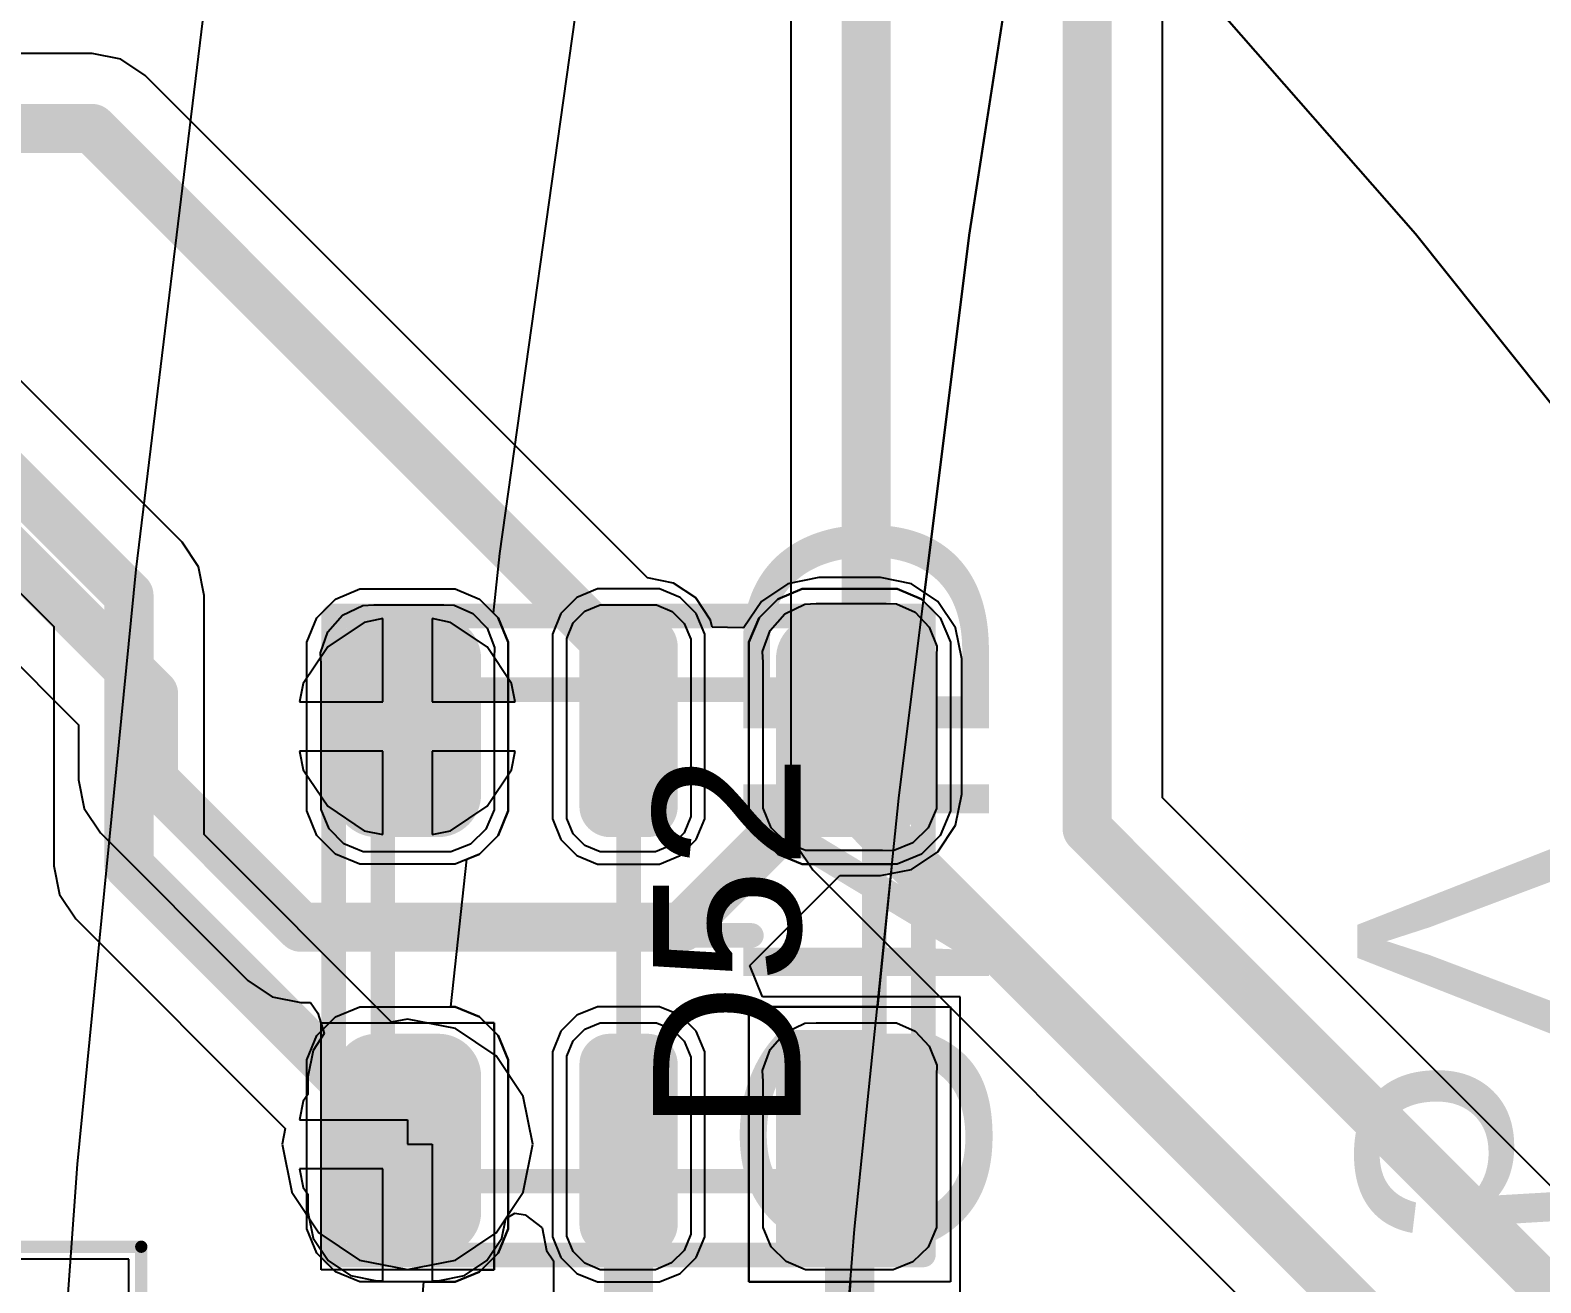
# Model space of a CAD drawing. Header units: inches. Extents: x -27 to 142, y -1 to 42.
# Drawn here: x 75.1 to 81.25, y 26.75 to 31.85 of the extents above; entities that cross this region are included whole.
import ezdxf

# ---------------------------------------------------------------- set-up
doc = ezdxf.new("R2010")
doc.units = ezdxf.units.IN
for name, color, linetype in [('Bottom Layer', 5, 'Continuous'), ('Bottom Overlay', 54, 'Continuous'), ('Bottom Paste', 16, 'Continuous'), ('Bottom Solder', 6, 'Continuous'), ('Mechanical 13', 56, 'Continuous'), ('Mechanical 15', 56, 'Continuous'), ('Top Layer', 1, 'Continuous'), ('Top Overlay', 2, 'Continuous'), ('Top Paste', 8, 'Continuous'), ('Top Solder', 216, 'Continuous'), ('Via Holes', 16, 'Continuous')]:
    doc.layers.add(name, color=color, linetype=linetype)
doc.styles.add('Arial', font='', dxfattribs={"height": 0.2})
doc.styles.get('Arial').set_extended_font_data('Arial')

# ---------------------------------------------------------------- blocks, each defined once
blk = doc.blocks.new('CAPC0603_1608_55_N_B_741')
at = {"layer": 'Bottom Layer'}
for points in [[(-0.35, 0.5), (-0.35, -0.5), (-1.25, -0.5), (-1.25, 0.5)], [(1.25, 0.5), (1.25, -0.5), (0.35, -0.5), (0.35, 0.5)]]:
    blk.add_hatch(color=5, dxfattribs=at).paths.add_polyline_path(points)
at = {"layer": 'Bottom Paste'}
for points in [[(-0.35, 0.5), (-0.35, -0.5), (-1.25, -0.5), (-1.25, 0.5)], [(1.25, 0.5), (1.25, -0.5), (0.35, -0.5), (0.35, 0.5)]]:
    blk.add_hatch(color=16, dxfattribs=at).paths.add_polyline_path(points)
at = {"layer": 'Bottom Solder'}
for points in [[(-0.3, 0.55), (-0.3, -0.55), (-1.3, -0.55), (-1.3, 0.55)], [(1.3, 0.55), (1.3, -0.55), (0.3, -0.55), (0.3, 0.55)]]:
    blk.add_hatch(color=6, dxfattribs=at).paths.add_polyline_path(points)
at = {"layer": 'Mechanical 13'}
for points in [[(-0.875, 0.475, 0.1, 0.1, 0), (-0.875, -0.475, 0.1, 0.1, 0)], [(-0.875, 0.475, 0.1, 0.1, 0), (0.875, 0.475, 0.1, 0.1, 0)], [(0.875, 0.475, 0.1, 0.1, 0), (0.875, -0.475, 0.1, 0.1, 0)], [(-0.875, -0.475, 0.1, 0.1, 0), (0.875, -0.475, 0.1, 0.1, 0)]]:
    blk.add_lwpolyline(points, format="xyseb", dxfattribs=at)
for points in [[(-0.9, 0.475, 0.05, 0.05, 1), (-0.85, 0.475, 0.05, 0.05, 1)], [(-0.9, 0.475, 0.05, 0.05, 1), (-0.85, 0.475, 0.05, 0.05, 1)], [(0.85, 0.475, 0.05, 0.05, 1), (0.9, 0.475, 0.05, 0.05, 1)], [(0.85, 0.475, 0.05, 0.05, 1), (0.9, 0.475, 0.05, 0.05, 1)], [(-0.9, -0.475, 0.05, 0.05, 1), (-0.85, -0.475, 0.05, 0.05, 1)], [(-0.9, -0.475, 0.05, 0.05, 1), (-0.85, -0.475, 0.05, 0.05, 1)], [(0.85, -0.475, 0.05, 0.05, 1), (0.9, -0.475, 0.05, 0.05, 1)], [(0.85, -0.475, 0.05, 0.05, 1), (0.9, -0.475, 0.05, 0.05, 1)]]:
    blk.add_lwpolyline(points, format="xyseb", close=True, dxfattribs=at)
at = {"layer": 'Mechanical 15'}
for points in [[(-1.5, 0.75, 0.05, 0.05, 0), (-1.5, -0.75, 0.05, 0.05, 0)], [(-1.5, 0.75, 0.05, 0.05, 0), (1.5, 0.75, 0.05, 0.05, 0)], [(1.5, 0.75, 0.05, 0.05, 0), (1.5, -0.75, 0.05, 0.05, 0)], [(0, 0.475, 0.05, 0.05, 0), (0, -0.475, 0.05, 0.05, 0)], [(-0.475, 0, 0.05, 0.05, 0), (0.475, 0, 0.05, 0.05, 0)], [(-1.5, -0.75, 0.05, 0.05, 0), (1.5, -0.75, 0.05, 0.05, 0)]]:
    blk.add_lwpolyline(points, format="xyseb", dxfattribs=at)
for points in [[(-1.5125, 0.75, 0.025, 0.025, 1), (-1.4875, 0.75, 0.025, 0.025, 1)], [(-1.5125, 0.75, 0.025, 0.025, 1), (-1.4875, 0.75, 0.025, 0.025, 1)], [(1.4875, 0.75, 0.025, 0.025, 1), (1.5125, 0.75, 0.025, 0.025, 1)], [(1.4875, 0.75, 0.025, 0.025, 1), (1.5125, 0.75, 0.025, 0.025, 1)], [(-0.0125, 0.475, 0.025, 0.025, 1), (0.0125, 0.475, 0.025, 0.025, 1)], [(-0.4875, 0, 0.025, 0.025, 1), (-0.4625, 0, 0.025, 0.025, 1)], [(0.4625, 0, 0.025, 0.025, 1), (0.4875, 0, 0.025, 0.025, 1)], [(-0.0125, -0.475, 0.025, 0.025, 1), (0.0125, -0.475, 0.025, 0.025, 1)], [(-1.5125, -0.75, 0.025, 0.025, 1), (-1.4875, -0.75, 0.025, 0.025, 1)], [(-1.5125, -0.75, 0.025, 0.025, 1), (-1.4875, -0.75, 0.025, 0.025, 1)], [(1.4875, -0.75, 0.025, 0.025, 1), (1.5125, -0.75, 0.025, 0.025, 1)], [(1.4875, -0.75, 0.025, 0.025, 1), (1.5125, -0.75, 0.025, 0.025, 1)]]:
    blk.add_lwpolyline(points, format="xyseb", close=True, dxfattribs=at)
blk = doc.blocks.new('APA_RGB_LED_2020_824')
at = {"layer": 'Top Layer'}
h = blk.add_hatch(color=1, dxfattribs=at)
edge = h.paths.add_edge_path()
edge.add_arc((-1.125, 1.025), 0.125, 90, 180)
edge.add_line((-1.25, 1.025), (-1.25, 0.775))
edge.add_arc((-1.125, 0.775), 0.125, 180, 270)
edge.add_line((-1.125, 0.65), (-0.575, 0.65))
edge.add_arc((-0.575, 0.775), 0.125, 270, 360)
edge.add_line((-0.45, 0.775), (-0.45, 1.025))
edge.add_arc((-0.575, 1.025), 0.125, 0, 90)
edge.add_line((-0.575, 1.15), (-1.125, 1.15))
h = blk.add_hatch(color=1, dxfattribs=at)
edge = h.paths.add_edge_path()
edge.add_arc((0.575, 1.025), 0.125, 90, 180)
edge.add_line((0.45, 1.025), (0.45, 0.775))
edge.add_arc((0.575, 0.775), 0.125, 180, 270)
edge.add_line((0.575, 0.65), (1.125, 0.65))
edge.add_arc((1.125, 0.775), 0.125, 270, 360)
edge.add_line((1.25, 0.775), (1.25, 1.025))
edge.add_arc((1.125, 1.025), 0.125, 0, 90)
edge.add_line((1.125, 1.15), (0.575, 1.15))
h = blk.add_hatch(color=1, dxfattribs=at)
edge = h.paths.add_edge_path()
edge.add_arc((-1.175, 0.075), 0.075, 90, 180)
edge.add_line((-1.25, 0.075), (-1.25, -0.075))
edge.add_arc((-1.175, -0.075), 0.075, 180, 270)
edge.add_line((-1.175, -0.15), (-0.525, -0.15))
edge.add_arc((-0.525, -0.075), 0.075, 270, 360)
edge.add_line((-0.45, -0.075), (-0.45, 0.075))
edge.add_arc((-0.525, 0.075), 0.075, 0, 90)
edge.add_line((-0.525, 0.15), (-1.175, 0.15))
h = blk.add_hatch(color=1, dxfattribs=at)
edge = h.paths.add_edge_path()
edge.add_arc((0.525, 0.075), 0.075, 90, 180)
edge.add_line((0.45, 0.075), (0.45, -0.075))
edge.add_arc((0.525, -0.075), 0.075, 180, 270)
edge.add_line((0.525, -0.15), (1.175, -0.15))
edge.add_arc((1.175, -0.075), 0.075, 270, 360)
edge.add_line((1.25, -0.075), (1.25, 0.075))
edge.add_arc((1.175, 0.075), 0.075, 0, 90)
edge.add_line((1.175, 0.15), (0.525, 0.15))
blk.add_hatch(color=1, dxfattribs=at).paths.add_polyline_path([(-1.25, -0.65), (-0.45, -0.65), (-0.45, -1.15), (-1.25, -1.15)])
h = blk.add_hatch(color=1, dxfattribs=at)
edge = h.paths.add_edge_path()
edge.add_arc((0.575, -0.775), 0.125, 90, 180)
edge.add_line((0.45, -0.775), (0.45, -1.025))
edge.add_arc((0.575, -1.025), 0.125, 180, 270)
edge.add_line((0.575, -1.15), (1.125, -1.15))
edge.add_arc((1.125, -1.025), 0.125, 270, 360)
edge.add_line((1.25, -1.025), (1.25, -0.775))
edge.add_arc((1.125, -0.775), 0.125, 0, 90)
edge.add_line((1.125, -0.65), (0.575, -0.65))
at = {"layer": 'Top Paste'}
h = blk.add_hatch(color=8, dxfattribs=at)
edge = h.paths.add_edge_path()
edge.add_arc((-1.125, 1.025), 0.125, 90, 180)
edge.add_line((-1.25, 1.025), (-1.25, 0.775))
edge.add_arc((-1.125, 0.775), 0.125, 180, 270)
edge.add_line((-1.125, 0.65), (-0.575, 0.65))
edge.add_arc((-0.575, 0.775), 0.125, 270, 360)
edge.add_line((-0.45, 0.775), (-0.45, 1.025))
edge.add_arc((-0.575, 1.025), 0.125, 0, 90)
edge.add_line((-0.575, 1.15), (-1.125, 1.15))
h = blk.add_hatch(color=8, dxfattribs=at)
edge = h.paths.add_edge_path()
edge.add_arc((0.575, 1.025), 0.125, 90, 180)
edge.add_line((0.45, 1.025), (0.45, 0.775))
edge.add_arc((0.575, 0.775), 0.125, 180, 270)
edge.add_line((0.575, 0.65), (1.125, 0.65))
edge.add_arc((1.125, 0.775), 0.125, 270, 360)
edge.add_line((1.25, 0.775), (1.25, 1.025))
edge.add_arc((1.125, 1.025), 0.125, 0, 90)
edge.add_line((1.125, 1.15), (0.575, 1.15))
h = blk.add_hatch(color=8, dxfattribs=at)
edge = h.paths.add_edge_path()
edge.add_arc((-1.175, 0.075), 0.075, 90, 180)
edge.add_line((-1.25, 0.075), (-1.25, -0.075))
edge.add_arc((-1.175, -0.075), 0.075, 180, 270)
edge.add_line((-1.175, -0.15), (-0.525, -0.15))
edge.add_arc((-0.525, -0.075), 0.075, 270, 360)
edge.add_line((-0.45, -0.075), (-0.45, 0.075))
edge.add_arc((-0.525, 0.075), 0.075, 0, 90)
edge.add_line((-0.525, 0.15), (-1.175, 0.15))
h = blk.add_hatch(color=8, dxfattribs=at)
edge = h.paths.add_edge_path()
edge.add_arc((0.525, 0.075), 0.075, 90, 180)
edge.add_line((0.45, 0.075), (0.45, -0.075))
edge.add_arc((0.525, -0.075), 0.075, 180, 270)
edge.add_line((0.525, -0.15), (1.175, -0.15))
edge.add_arc((1.175, -0.075), 0.075, 270, 360)
edge.add_line((1.25, -0.075), (1.25, 0.075))
edge.add_arc((1.175, 0.075), 0.075, 0, 90)
edge.add_line((1.175, 0.15), (0.525, 0.15))
blk.add_hatch(color=8, dxfattribs=at).paths.add_polyline_path([(-1.25, -0.65), (-0.45, -0.65), (-0.45, -1.15), (-1.25, -1.15)])
h = blk.add_hatch(color=8, dxfattribs=at)
edge = h.paths.add_edge_path()
edge.add_arc((0.575, -0.775), 0.125, 90, 180)
edge.add_line((0.45, -0.775), (0.45, -1.025))
edge.add_arc((0.575, -1.025), 0.125, 180, 270)
edge.add_line((0.575, -1.15), (1.125, -1.15))
edge.add_arc((1.125, -1.025), 0.125, 270, 360)
edge.add_line((1.25, -1.025), (1.25, -0.775))
edge.add_arc((1.125, -0.775), 0.125, 0, 90)
edge.add_line((1.125, -0.65), (0.575, -0.65))
at = {"layer": 'Top Solder'}
h = blk.add_hatch(color=216, dxfattribs=at)
edge = h.paths.add_edge_path()
edge.add_arc((-1.125, 1.025), 0.175, 90, 180)
edge.add_line((-1.3, 1.025), (-1.3, 0.775))
edge.add_arc((-1.125, 0.775), 0.175, 180, 270)
edge.add_line((-1.125, 0.6), (-0.575, 0.6))
edge.add_arc((-0.575, 0.775), 0.175, 270, 360)
edge.add_line((-0.4, 0.775), (-0.4, 1.025))
edge.add_arc((-0.575, 1.025), 0.175, 0, 90)
edge.add_line((-0.575, 1.2), (-1.125, 1.2))
h = blk.add_hatch(color=216, dxfattribs=at)
edge = h.paths.add_edge_path()
edge.add_arc((0.575, 1.025), 0.175, 90, 180)
edge.add_line((0.4, 1.025), (0.4, 0.775))
edge.add_arc((0.575, 0.775), 0.175, 180, 270)
edge.add_line((0.575, 0.6), (1.125, 0.6))
edge.add_arc((1.125, 0.775), 0.175, 270, 360)
edge.add_line((1.3, 0.775), (1.3, 1.025))
edge.add_arc((1.125, 1.025), 0.175, 0, 90)
edge.add_line((1.125, 1.2), (0.575, 1.2))
h = blk.add_hatch(color=216, dxfattribs=at)
edge = h.paths.add_edge_path()
edge.add_arc((-1.175, 0.075), 0.125, 90, 180)
edge.add_line((-1.3, 0.075), (-1.3, -0.075))
edge.add_arc((-1.175, -0.075), 0.125, 180, 270)
edge.add_line((-1.175, -0.2), (-0.525, -0.2))
edge.add_arc((-0.525, -0.075), 0.125, 270, 360)
edge.add_line((-0.4, -0.075), (-0.4, 0.075))
edge.add_arc((-0.525, 0.075), 0.125, 0, 90)
edge.add_line((-0.525, 0.2), (-1.175, 0.2))
h = blk.add_hatch(color=216, dxfattribs=at)
edge = h.paths.add_edge_path()
edge.add_arc((0.525, 0.075), 0.125, 90, 180)
edge.add_line((0.4, 0.075), (0.4, -0.075))
edge.add_arc((0.525, -0.075), 0.125, 180, 270)
edge.add_line((0.525, -0.2), (1.175, -0.2))
edge.add_arc((1.175, -0.075), 0.125, 270, 360)
edge.add_line((1.3, -0.075), (1.3, 0.075))
edge.add_arc((1.175, 0.075), 0.125, 0, 90)
edge.add_line((1.175, 0.2), (0.525, 0.2))
blk.add_hatch(color=216, dxfattribs=at).paths.add_polyline_path([(-1.3, -0.6), (-0.4, -0.6), (-0.4, -1.2), (-1.3, -1.2)])
h = blk.add_hatch(color=216, dxfattribs=at)
edge = h.paths.add_edge_path()
edge.add_arc((0.575, -0.775), 0.175, 90, 180)
edge.add_line((0.4, -0.775), (0.4, -1.025))
edge.add_arc((0.575, -1.025), 0.175, 180, 270)
edge.add_line((0.575, -1.2), (1.125, -1.2))
edge.add_arc((1.125, -1.025), 0.175, 270, 360)
edge.add_line((1.3, -1.025), (1.3, -0.775))
edge.add_arc((1.125, -0.775), 0.175, 0, 90)
edge.add_line((1.125, -0.6), (0.575, -0.6))
at = {"layer": 'Mechanical 13'}
for points in [[(-1, 1, 0.1, 0.1, 0), (1, 1, 0.1, 0.1, 0)], [(-1, 1, 0.1, 0.1, 0), (-1, -1, 0.1, 0.1, 0)], [(1, 1, 0.1, 0.1, 0), (1, -1, 0.1, 0.1, 0)], [(-1, -1, 0.1, 0.1, 0), (1, -1, 0.1, 0.1, 0)]]:
    blk.add_lwpolyline(points, format="xyseb", dxfattribs=at)
for points in [[(-1.025, 1, 0.05, 0.05, 1), (-0.975, 1, 0.05, 0.05, 1)], [(-1.025, 1, 0.05, 0.05, 1), (-0.975, 1, 0.05, 0.05, 1)], [(0.975, 1, 0.05, 0.05, 1), (1.025, 1, 0.05, 0.05, 1)], [(0.975, 1, 0.05, 0.05, 1), (1.025, 1, 0.05, 0.05, 1)], [(-1.025, -1, 0.05, 0.05, 1), (-0.975, -1, 0.05, 0.05, 1)], [(-1.025, -1, 0.05, 0.05, 1), (-0.975, -1, 0.05, 0.05, 1)], [(0.975, -1, 0.05, 0.05, 1), (1.025, -1, 0.05, 0.05, 1)], [(0.975, -1, 0.05, 0.05, 1), (1.025, -1, 0.05, 0.05, 1)]]:
    blk.add_lwpolyline(points, format="xyseb", close=True, dxfattribs=at)
at = {"layer": 'Mechanical 15'}
for points in [[(-1.3, 1.2, 0.1, 0.1, 0), (-1.3, -1.2, 0.1, 0.1, 0)], [(-1.3, 1.2, 0.1, 0.1, 0), (1.3, 1.2, 0.1, 0.1, 0)], [(1.3, 1.2, 0.1, 0.1, 0), (1.3, -1.2, 0.1, 0.1, 0)], [(0, 0.5, 0.1, 0.1, 0), (0, -0.5, 0.1, 0.1, 0)], [(-0.5, 0, 0.1, 0.1, 0), (0.5, 0, 0.1, 0.1, 0)], [(-1.3, -1.2, 0.1, 0.1, 0), (1.3, -1.2, 0.1, 0.1, 0)]]:
    blk.add_lwpolyline(points, format="xyseb", dxfattribs=at)
for points in [[(-1.325, 1.2, 0.05, 0.05, 1), (-1.275, 1.2, 0.05, 0.05, 1)], [(-1.325, 1.2, 0.05, 0.05, 1), (-1.275, 1.2, 0.05, 0.05, 1)], [(1.275, 1.2, 0.05, 0.05, 1), (1.325, 1.2, 0.05, 0.05, 1)], [(1.275, 1.2, 0.05, 0.05, 1), (1.325, 1.2, 0.05, 0.05, 1)], [(-0.025, 0.5, 0.05, 0.05, 1), (0.025, 0.5, 0.05, 0.05, 1)], [(-0.525, 0, 0.05, 0.05, 1), (-0.475, 0, 0.05, 0.05, 1)], [(0.475, 0, 0.05, 0.05, 1), (0.525, 0, 0.05, 0.05, 1)], [(-0.025, -0.5, 0.05, 0.05, 1), (0.025, -0.5, 0.05, 0.05, 1)], [(-1.325, -1.2, 0.05, 0.05, 1), (-1.275, -1.2, 0.05, 0.05, 1)], [(-1.325, -1.2, 0.05, 0.05, 1), (-1.275, -1.2, 0.05, 0.05, 1)], [(1.275, -1.2, 0.05, 0.05, 1), (1.325, -1.2, 0.05, 0.05, 1)], [(1.275, -1.2, 0.05, 0.05, 1), (1.325, -1.2, 0.05, 0.05, 1)]]:
    blk.add_lwpolyline(points, format="xyseb", close=True, dxfattribs=at)
at = {"layer": 'Top Overlay'}
for p, q in [((-1.2929, 1.2689), (-1.1937, 1.31)), ((-1.1937, 1.31), (-1.14, 1.31)), ((-1.14, 1.31), (-1.14, 1.31)), ((-1.14, 1.31), (-0.56, 1.31)), ((-0.56, 1.31), (-0.5063, 1.31)), ((-0.5063, 1.31), (-0.4071, 1.2689)), ((0.4071, 1.2689), (0.5063, 1.31)), ((0.5063, 1.31), (0.56, 1.31)), ((0.56, 1.31), (0.56, 1.31)), ((0.56, 1.31), (1.14, 1.31)), ((1.14, 1.31), (1.1937, 1.31)), ((1.1937, 1.31), (1.2929, 1.2689)), ((-1.3689, 1.1929), (-1.2929, 1.2689)), ((-0.4071, 1.2689), (-0.3311, 1.1929)), ((0.3311, 1.1929), (0.4071, 1.2689)), ((1.2929, 1.2689), (1.3689, 1.1929)), ((-1.41, 1.0937), (-1.3689, 1.1929)), ((-0.3311, 1.1929), (-0.29, 1.0937)), ((0.29, 1.0937), (0.3311, 1.1929)), ((1.3689, 1.1929), (1.41, 1.0937)), ((-1.41, 1.04), (-1.41, 1.0937)), ((-0.29, 1.0937), (-0.29, 1.04)), ((0.29, 1.04), (0.29, 1.0937)), ((1.41, 1.0937), (1.41, 1.04)), ((-1.41, 0.76), (-1.41, 1.04)), ((-0.29, 1.04), (-0.29, 1.04)), ((-0.29, 1.04), (-0.29, 0.76)), ((0.29, 0.76), (0.29, 1.04)), ((1.41, 1.04), (1.41, 1.04)), ((1.41, 1.04), (1.41, 0.76)), ((-1.41, 0.76), (-1.41, 0.76)), ((-1.41, 0.7063), (-1.41, 0.76)), ((-0.29, 0.76), (-0.29, 0.7063)), ((0.29, 0.76), (0.29, 0.76)), ((0.29, 0.7063), (0.29, 0.76)), ((1.41, 0.76), (1.41, 0.7063)), ((-1.3689, 0.6071), (-1.41, 0.7063)), ((-0.29, 0.7063), (-0.3311, 0.6071)), ((0.3311, 0.6071), (0.29, 0.7063)), ((1.41, 0.7063), (1.3689, 0.6071)), ((-1.2929, 0.5311), (-1.3689, 0.6071)), ((-0.3311, 0.6071), (-0.4071, 0.5311)), ((0.4071, 0.5311), (0.3311, 0.6071)), ((1.3689, 0.6071), (1.2929, 0.5311)), ((-1.1937, 0.49), (-1.2929, 0.5311)), ((-0.4071, 0.5311), (-0.5063, 0.49)), ((0.5063, 0.49), (0.4071, 0.5311)), ((1.2929, 0.5311), (1.1937, 0.49)), ((-1.14, 0.49), (-1.1937, 0.49)), ((-0.56, 0.49), (-1.14, 0.49)), ((-0.5063, 0.49), (-0.56, 0.49)), ((-0.56, 0.49), (-0.56, 0.49)), ((0.56, 0.49), (0.5063, 0.49)), ((1.14, 0.49), (0.56, 0.49)), ((1.1937, 0.49), (1.14, 0.49)), ((1.14, 0.49), (1.14, 0.49)), ((-1.2258, 0.31), (-1.3103, 0.275)), ((-1.18, 0.31), (-1.2258, 0.31)), ((-0.52, 0.31), (-1.18, 0.31)), ((-0.4743, 0.31), (-0.52, 0.31)), ((-0.52, 0.31), (-0.52, 0.31)), ((-0.3897, 0.275), (-0.4743, 0.31)), ((0.4742, 0.31), (0.3897, 0.275)), ((0.52, 0.31), (0.4742, 0.31)), ((1.18, 0.31), (0.52, 0.31)), ((1.2258, 0.31), (1.18, 0.31)), ((1.18, 0.31), (1.18, 0.31)), ((1.3103, 0.275), (1.2258, 0.31)), ((-1.3103, 0.275), (-1.375, 0.2103)), ((-0.325, 0.2103), (-0.3897, 0.275)), ((0.3897, 0.275), (0.325, 0.2103)), ((1.375, 0.2103), (1.3103, 0.275)), ((-1.375, 0.2103), (-1.41, 0.1258)), ((-0.29, 0.1258), (-0.325, 0.2103)), ((0.325, 0.2103), (0.29, 0.1258)), ((1.41, 0.1258), (1.375, 0.2103)), ((-1.41, 0.1258), (-1.41, 0.08)), ((-0.29, 0.08), (-0.29, 0.1258)), ((0.29, 0.1258), (0.29, 0.08)), ((1.41, 0.08), (1.41, 0.1258)), ((-1.41, 0.08), (-1.41, -0.08)), ((-1.41, 0.08), (-1.41, 0.08)), ((-0.29, -0.08), (-0.29, 0.08)), ((0.29, 0.08), (0.29, -0.08)), ((0.29, 0.08), (0.29, 0.08)), ((1.41, -0.08), (1.41, 0.08)), ((-1.41, -0.08), (-1.41, -0.1257)), ((-0.29, -0.1257), (-0.29, -0.08)), ((-0.29, -0.08), (-0.29, -0.08)), ((0.29, -0.08), (0.29, -0.1257)), ((1.41, -0.1257), (1.41, -0.08)), ((1.41, -0.08), (1.41, -0.08)), ((-1.41, -0.1257), (-1.375, -0.2103)), ((-0.325, -0.2103), (-0.29, -0.1257)), ((0.29, -0.1257), (0.325, -0.2103)), ((1.375, -0.2103), (1.41, -0.1257)), ((-1.375, -0.2103), (-1.3103, -0.275)), ((-0.3897, -0.275), (-0.325, -0.2103)), ((0.325, -0.2103), (0.3897, -0.275)), ((1.3103, -0.275), (1.375, -0.2103)), ((-1.3103, -0.275), (-1.2258, -0.31)), ((-0.4743, -0.31), (-0.3897, -0.275)), ((0.3897, -0.275), (0.4742, -0.31)), ((1.2258, -0.31), (1.3103, -0.275)), ((-1.2258, -0.31), (-1.18, -0.31)), ((-1.18, -0.31), (-1.18, -0.31)), ((-1.18, -0.31), (-0.52, -0.31)), ((-0.52, -0.31), (-0.4743, -0.31)), ((0.4742, -0.31), (0.52, -0.31)), ((0.52, -0.31), (0.52, -0.31)), ((0.52, -0.31), (1.18, -0.31)), ((1.18, -0.31), (1.2258, -0.31)), ((-1.41, -1.31), (-1.41, -0.49)), ((-1.41, -0.49), (-0.29, -0.49)), ((-0.29, -0.49), (-0.29, -1.31)), ((0.4071, -0.5311), (0.5063, -0.49)), ((0.5063, -0.49), (0.56, -0.49)), ((0.56, -0.49), (0.56, -0.49)), ((0.56, -0.49), (1.14, -0.49)), ((1.14, -0.49), (1.1937, -0.49)), ((1.1937, -0.49), (1.2929, -0.5311)), ((0.3311, -0.6071), (0.4071, -0.5311)), ((1.2929, -0.5311), (1.3689, -0.6071)), ((0.29, -0.7063), (0.3311, -0.6071)), ((1.3689, -0.6071), (1.41, -0.7063)), ((0.29, -0.76), (0.29, -0.7063)), ((1.41, -0.7063), (1.41, -0.76)), ((0.29, -1.04), (0.29, -0.76)), ((1.41, -0.76), (1.41, -0.76)), ((1.41, -0.76), (1.41, -1.04)), ((0.29, -1.04), (0.29, -1.04)), ((0.29, -1.0937), (0.29, -1.04)), ((1.41, -1.04), (1.41, -1.0937)), ((0.3311, -1.1929), (0.29, -1.0937)), ((1.41, -1.0937), (1.3689, -1.1929)), ((0.4071, -1.2689), (0.3311, -1.1929)), ((1.3689, -1.1929), (1.2929, -1.2689)), ((0.5063, -1.31), (0.4071, -1.2689)), ((1.2929, -1.2689), (1.1937, -1.31)), ((-0.29, -1.31), (-1.41, -1.31)), ((0.56, -1.31), (0.5063, -1.31)), ((1.14, -1.31), (0.56, -1.31)), ((1.1937, -1.31), (1.14, -1.31)), ((1.14, -1.31), (1.14, -1.31))]:
    blk.add_line(p, q, dxfattribs=at)
at = {"layer": 'Mechanical 15', "style": 'Arial'}
blk.add_text('D52', height=0.6, dxfattribs=at).set_placement((-0.8, -0.7))

msp = doc.modelspace()

# ---------------------------------------------------------------- hatches: boundary and pattern name
at = {"layer": 'Bottom Layer'}
h = msp.add_hatch(color=5, dxfattribs=at)
edge = h.paths.add_edge_path()
edge.add_arc((76.6333, 29.0167), 0.3, 0, 360)
h = msp.add_hatch(color=5, dxfattribs=at)
edge = h.paths.add_edge_path()
edge.add_arc((76.6333, 27.3167), 0.3, 0, 360)
at = {"layer": 'Top Layer'}
h = msp.add_hatch(color=1, dxfattribs=at)
edge = h.paths.add_edge_path()
edge.add_arc((76.6333, 29.0167), 0.3, 0, 360)
h = msp.add_hatch(color=1, dxfattribs=at)
edge = h.paths.add_edge_path()
edge.add_arc((76.6333, 27.3167), 0.3, 0, 360)
at = {"layer": 'Via Holes'}
h = msp.add_hatch(color=7, dxfattribs=at)
edge = h.paths.add_edge_path()
edge.add_arc((76.6333, 29.0167), 0.15, 0, 360)
h = msp.add_hatch(color=7, dxfattribs=at)
edge = h.paths.add_edge_path()
edge.add_arc((76.6333, 27.3167), 0.15, 0, 360)

# ---------------------------------------------------------------- linework, layer by layer
at = {"layer": 'Bottom Layer'}
for p, q in [((78.1941, 32.9197), (78.1941, 28.65)), ((79.7059, 28.7267), (79.7059, 32.9197)), ((75.7163, 29.7663), (74.8637, 30.6189)), ((74.4311, 30.1863), (75.1941, 29.4233)), ((75.7826, 29.6671), (75.7163, 29.7663)), ((75.7163, 29.7663), (75.7163, 29.7663)), ((75.8059, 29.55), (75.7826, 29.6671)), ((75.8059, 28.5767), (75.8059, 29.55)), ((76.5333, 29.4556), (76.4577, 29.4406)), ((76.5333, 29.1167), (76.5333, 29.4556)), ((76.8089, 29.4406), (76.7333, 29.4556)), ((76.7333, 29.4556), (76.7333, 29.1167)), ((75.1941, 29.4233), (75.1941, 28.45)), ((76.4577, 29.4406), (76.3089, 29.3411)), ((76.9577, 29.3411), (76.8089, 29.4406)), ((76.3089, 29.3411), (76.2094, 29.1923)), ((77.0572, 29.1923), (76.9577, 29.3411)), ((76.2094, 29.1923), (76.1944, 29.1167)), ((77.0722, 29.1167), (77.0572, 29.1923)), ((76.1944, 29.1167), (76.5333, 29.1167)), ((76.7333, 29.1167), (77.0722, 29.1167)), ((76.5333, 28.9167), (76.1944, 28.9167)), ((76.1944, 28.9167), (76.2094, 28.8411)), ((76.5333, 28.5778), (76.5333, 28.9167)), ((77.0722, 28.9167), (76.7333, 28.9167)), ((76.7333, 28.9167), (76.7333, 28.5778)), ((77.0572, 28.8411), (77.0722, 28.9167)), ((76.2094, 28.8411), (76.3089, 28.6923)), ((76.9577, 28.6923), (77.0572, 28.8411)), ((81.4767, 26.9559), (79.7059, 28.7267)), ((76.3089, 28.6923), (76.4577, 28.5928)), ((76.8089, 28.5928), (76.9577, 28.6923)), ((76.4577, 28.5928), (76.5333, 28.5778)), ((76.7333, 28.5778), (76.8089, 28.5928)), ((78.1941, 28.65), (78.1941, 28.65)), ((78.1941, 28.65), (78.2174, 28.5329)), ((76.5689, 27.8137), (75.8059, 28.5767)), ((78.2174, 28.5329), (78.2837, 28.4337)), ((75.1941, 28.45), (75.1941, 28.45)), ((75.1941, 28.45), (75.2174, 28.3329)), ((78.2837, 28.4337), (80.8337, 25.8837)), ((75.2174, 28.3329), (75.2837, 28.2337)), ((75.2837, 28.2337), (76.1363, 27.3811)), ((76.6333, 27.8265), (76.5689, 27.8137)), ((76.8284, 27.7877), (76.6333, 27.8265)), ((76.9938, 27.6772), (76.8284, 27.7877)), ((77.1043, 27.5118), (76.9938, 27.6772)), ((77.1431, 27.3167), (77.1043, 27.5118)), ((76.1363, 27.3811), (76.1235, 27.3167)), ((76.1235, 27.3167), (76.1623, 27.1216)), ((77.1043, 27.1216), (77.1431, 27.3167)), ((76.1623, 27.1216), (76.2728, 26.9562)), ((76.9938, 26.9562), (77.1043, 27.1216)), ((76.2728, 26.9562), (76.4382, 26.8457)), ((76.8284, 26.8457), (76.9938, 26.9562)), ((75.5, 26.85), (74.1, 26.85)), ((75.5, 26.5803), (75.5, 26.85)), ((76.4382, 26.8457), (76.6333, 26.8069)), ((76.6333, 26.8069), (76.8284, 26.8457))]:
    msp.add_line(p, q, dxfattribs=at)
for points in [[(78.5, 28.65, 0.2, 0.2, 0), (78.5, 33.3167, 0.2, 0.2, 0)], [(79.4, 28.6, 0.2, 0.2, 0), (79.4, 33.3167, 0.2, 0.2, 0)], [(74.3667, 30.6833, 0.2, 0.2, 0), (75.5, 29.55, 0.2, 0.2, 0)], [(75.5, 28.45, 0.2, 0.2, 0), (75.5, 29.55, 0.2, 0.2, 0)], [(78.5, 28.65, 0.2, 0.2, 0), (81.05, 26.1, 0.2, 0.2, 0)], [(79.4, 28.6, 0.2, 0.2, 0), (81.35, 26.65, 0.2, 0.2, 0)], [(75.5, 28.45, 0.2, 0.2, 0), (76.6333, 27.3167, 0.2, 0.2, 0)]]:
    msp.add_lwpolyline(points, format="xyseb", dxfattribs=at)
for points in [[(75.45, 29.55, 0.1, 0.1, 1), (75.55, 29.55, 0.1, 0.1, 1)], [(75.45, 29.55, 0.1, 0.1, 1), (75.55, 29.55, 0.1, 0.1, 1)], [(78.45, 28.65, 0.1, 0.1, 1), (78.55, 28.65, 0.1, 0.1, 1)], [(78.45, 28.65, 0.1, 0.1, 1), (78.55, 28.65, 0.1, 0.1, 1)], [(79.35, 28.6, 0.1, 0.1, 1), (79.45, 28.6, 0.1, 0.1, 1)], [(79.35, 28.6, 0.1, 0.1, 1), (79.45, 28.6, 0.1, 0.1, 1)], [(75.45, 28.45, 0.1, 0.1, 1), (75.55, 28.45, 0.1, 0.1, 1)], [(75.45, 28.45, 0.1, 0.1, 1), (75.55, 28.45, 0.1, 0.1, 1)], [(76.5833, 27.3167, 0.1, 0.1, 1), (76.6833, 27.3167, 0.1, 0.1, 1)]]:
    msp.add_lwpolyline(points, format="xyseb", close=True, dxfattribs=at)
at = {"layer": 'Top Layer'}
for p, q in [((75.35, 31.7559), (73.95, 31.7559)), ((75.4671, 31.7326), (75.35, 31.7559)), ((75.35, 31.7559), (75.35, 31.7559)), ((75.5663, 31.6663), (75.4671, 31.7326)), ((77.611, 29.6215), (75.5663, 31.6663)), ((77.7156, 29.6007), (77.611, 29.6215)), ((77.8066, 29.54), (77.7156, 29.6007)), ((78.1815, 29.5978), (78.074, 29.526)), ((78.3083, 29.6231), (78.1815, 29.5978)), ((78.5583, 29.6231), (78.3083, 29.6231)), ((78.6851, 29.5978), (78.5583, 29.6231)), ((78.7926, 29.526), (78.6851, 29.5978)), ((77.8673, 29.449), (77.8066, 29.54)), ((78.074, 29.526), (78.0027, 29.4194)), ((78.8644, 29.4185), (78.7926, 29.526)), ((74.9261, 29.3913), (75.2941, 29.0233)), ((77.873, 29.4204), (77.8673, 29.449)), ((77.9985, 29.4186), (77.873, 29.4204)), ((78.0027, 29.4194), (77.9985, 29.4186)), ((78.8897, 29.2917), (78.8644, 29.4185)), ((78.8897, 28.7417), (78.8897, 29.2917)), ((75.2941, 29.0233), (75.2941, 28.8)), ((75.2941, 28.8), (75.2941, 28.8)), ((75.2941, 28.8), (75.3174, 28.6829)), ((78.8644, 28.6149), (78.8897, 28.7417)), ((75.3174, 28.6829), (75.3837, 28.5837)), ((78.7926, 28.5074), (78.8644, 28.6149)), ((75.3837, 28.5837), (75.9837, 27.9837)), ((78.6851, 28.4356), (78.7926, 28.5074)), ((78.0263, 28.0437), (78.3929, 28.4103)), ((78.3929, 28.4103), (78.5583, 28.4103)), ((78.5583, 28.4103), (78.6851, 28.4356)), ((78.0789, 27.9167), (78.0263, 28.0437)), ((75.9837, 27.9837), (76.0829, 27.9174)), ((76.0829, 27.9174), (76.2, 27.8941)), ((78.8833, 27.9167), (78.0789, 27.9167)), ((78.8833, 26.7167), (78.8833, 27.9167)), ((76.2, 27.8941), (76.2, 27.8941)), ((76.2, 27.8941), (76.2385, 27.8941)), ((76.2385, 27.8941), (76.2685, 27.8505)), ((76.2685, 27.8505), (76.2948, 27.7671)), ((76.2948, 27.7671), (76.2493, 27.699)), ((76.2493, 27.699), (76.2279, 27.5917)), ((76.2279, 27.5917), (76.2279, 27.52)), ((76.2094, 27.4923), (76.1944, 27.4167)), ((76.2279, 27.52), (76.2094, 27.4923)), ((76.1944, 27.4167), (76.6333, 27.4167)), ((76.6333, 27.4167), (76.6333, 27.3167)), ((76.6333, 27.3167), (76.7333, 27.3167)), ((76.7333, 27.3167), (76.7333, 26.7613)), ((76.5333, 27.2167), (76.1944, 27.2167)), ((76.1944, 27.2167), (76.2094, 27.1411)), ((76.5333, 26.7613), (76.5333, 27.2167)), ((76.2094, 27.1411), (76.2279, 27.1134)), ((76.2279, 27.1134), (76.2279, 27.0417)), ((76.2279, 27.0417), (76.2493, 26.9344)), ((77.0173, 26.9344), (77.0335, 27.0155)), ((77.0335, 27.0155), (77.071, 27.0367)), ((77.071, 27.0367), (77.112, 27.0297)), ((77.112, 27.0297), (77.181, 26.9764)), ((76.2493, 26.9344), (76.31, 26.8434)), ((76.9566, 26.8434), (77.0173, 26.9344)), ((77.181, 26.9764), (77.1993, 26.8844)), ((77.1993, 26.8844), (77.2274, 26.8422)), ((76.31, 26.8434), (76.401, 26.7827)), ((76.8656, 26.7827), (76.9566, 26.8434)), ((77.2274, 26.8422), (77.2274, 25.66)), ((76.401, 26.7827), (76.5083, 26.7613)), ((76.5083, 26.7613), (76.5333, 26.7613)), ((76.7333, 26.7613), (76.7583, 26.7613)), ((76.7583, 26.7613), (76.8656, 26.7827))]:
    msp.add_line(p, q, dxfattribs=at)
for points in [[(73.95, 31.45, 0.2, 0.2, 0), (75.35, 31.45, 0.2, 0.2, 0)], [(75.35, 31.45, 0.2, 0.2, 0), (77.5333, 29.2667, 0.2, 0.2, 0)], [(74.9, 29.85, 0.2, 0.2, 0), (75.6, 29.15, 0.2, 0.2, 0)], [(77.5333, 29.0167, 0.2, 0.2, 0), (77.5333, 29.2667, 0.2, 0.2, 0)], [(75.6, 28.8, 0.2, 0.2, 0), (75.6, 29.15, 0.2, 0.2, 0)], [(78.4333, 28.8833, 0.2, 0.2, 0), (78.4333, 29.0167, 0.2, 0.2, 0)], [(77.75, 28.2, 0.2, 0.2, 0), (78.4333, 28.8833, 0.2, 0.2, 0)], [(75.6, 28.8, 0.2, 0.2, 0), (76.2, 28.2, 0.2, 0.2, 0)], [(76.2, 28.2, 0.2, 0.2, 0), (77.75, 28.2, 0.2, 0.2, 0)], [(77.5333, 25.5333, 0.2, 0.2, 0), (77.5333, 27.3167, 0.2, 0.2, 0)], [(78.4333, 24.9333, 0.2, 0.2, 0), (78.4333, 27.3167, 0.2, 0.2, 0)]]:
    msp.add_lwpolyline(points, format="xyseb", dxfattribs=at)
for points in [[(75.3, 31.45, 0.1, 0.1, 1), (75.4, 31.45, 0.1, 0.1, 1)], [(75.3, 31.45, 0.1, 0.1, 1), (75.4, 31.45, 0.1, 0.1, 1)], [(77.4833, 29.2667, 0.1, 0.1, 1), (77.5833, 29.2667, 0.1, 0.1, 1)], [(77.4833, 29.2667, 0.1, 0.1, 1), (77.5833, 29.2667, 0.1, 0.1, 1)], [(75.55, 29.15, 0.1, 0.1, 1), (75.65, 29.15, 0.1, 0.1, 1)], [(75.55, 29.15, 0.1, 0.1, 1), (75.65, 29.15, 0.1, 0.1, 1)], [(77.4833, 29.0167, 0.1, 0.1, 1), (77.5833, 29.0167, 0.1, 0.1, 1)], [(78.3833, 29.0167, 0.1, 0.1, 1), (78.4833, 29.0167, 0.1, 0.1, 1)], [(78.3833, 28.8833, 0.1, 0.1, 1), (78.4833, 28.8833, 0.1, 0.1, 1)], [(78.3833, 28.8833, 0.1, 0.1, 1), (78.4833, 28.8833, 0.1, 0.1, 1)], [(75.55, 28.8, 0.1, 0.1, 1), (75.65, 28.8, 0.1, 0.1, 1)], [(75.55, 28.8, 0.1, 0.1, 1), (75.65, 28.8, 0.1, 0.1, 1)], [(76.15, 28.2, 0.1, 0.1, 1), (76.25, 28.2, 0.1, 0.1, 1)], [(76.15, 28.2, 0.1, 0.1, 1), (76.25, 28.2, 0.1, 0.1, 1)], [(77.7, 28.2, 0.1, 0.1, 1), (77.8, 28.2, 0.1, 0.1, 1)], [(77.7, 28.2, 0.1, 0.1, 1), (77.8, 28.2, 0.1, 0.1, 1)], [(77.4833, 27.3167, 0.1, 0.1, 1), (77.5833, 27.3167, 0.1, 0.1, 1)], [(78.3833, 27.3167, 0.1, 0.1, 1), (78.4833, 27.3167, 0.1, 0.1, 1)]]:
    msp.add_lwpolyline(points, format="xyseb", close=True, dxfattribs=at)
at = {"layer": 'Top Overlay'}
for p, q in [((78.9192, 31.0161), (79.1851, 32.73)), ((79.1851, 32.73), (78.9192, 31.0161)), ((77.0095, 29.7203), (77.3879, 32.4196)), ((75.8219, 32.0796), (75.5282, 29.6561)), ((79.9096, 31.9633), (80.7369, 31.022)), ((80.7369, 31.022), (79.9096, 31.9633)), ((78.6328, 28.7258), (78.9192, 31.0161)), ((78.9192, 31.0161), (78.7332, 29.5287)), ((80.7369, 31.022), (81.614, 29.9211)), ((81.614, 29.9211), (80.7369, 31.022)), ((76.9834, 29.4784), (77.0095, 29.7203)), ((75.5282, 29.6561), (75.2892, 27.2361)), ((77.4075, 29.5767), (77.323, 29.5417)), ((77.659, 29.5767), (77.4075, 29.5767)), ((77.7436, 29.5417), (77.659, 29.5767)), ((78.2396, 29.5767), (78.1404, 29.5356)), ((78.627, 29.5767), (78.2396, 29.5767)), ((78.7262, 29.5356), (78.627, 29.5767)), ((76.4513, 29.5092), (76.4966, 29.5117)), ((76.4966, 29.5117), (76.4966, 29.5117)), ((76.4966, 29.5117), (76.7816, 29.5117)), ((76.7816, 29.5117), (76.8234, 29.5107)), ((77.323, 29.5417), (77.2583, 29.477)), ((77.3553, 29.4858), (77.4178, 29.5117)), ((77.4178, 29.5117), (77.4516, 29.5117)), ((77.4516, 29.5117), (77.4516, 29.5117)), ((77.4516, 29.5117), (77.6116, 29.5117)), ((77.6116, 29.5117), (77.6464, 29.5117)), ((77.6464, 29.5117), (77.7107, 29.4851)), ((77.8083, 29.477), (77.7436, 29.5417)), ((78.1404, 29.5356), (78.0644, 29.4596)), ((78.1696, 29.475), (78.2513, 29.5142)), ((78.2513, 29.5142), (78.2966, 29.5167)), ((78.2966, 29.5167), (78.2966, 29.5167)), ((78.2966, 29.5167), (78.5816, 29.5167)), ((78.5816, 29.5167), (78.6234, 29.5157)), ((78.6234, 29.5157), (78.6998, 29.4819)), ((78.7332, 29.5287), (78.7262, 29.5356)), ((76.3091, 29.4025), (76.3696, 29.47)), ((76.3696, 29.47), (76.4513, 29.5092)), ((76.8234, 29.5107), (76.8998, 29.4769)), ((76.8998, 29.4769), (76.9574, 29.4164)), ((77.0022, 29.4596), (76.9834, 29.4784)), ((77.0433, 29.3604), (77.0022, 29.4596)), ((77.2583, 29.477), (77.2233, 29.3925)), ((77.3075, 29.438), (77.3553, 29.4858)), ((77.7107, 29.4851), (77.76, 29.4358)), ((77.8433, 29.3925), (77.8083, 29.477)), ((78.0644, 29.4596), (78.0233, 29.3604)), ((78.1091, 29.4075), (78.1696, 29.475)), ((78.6998, 29.4819), (78.7574, 29.4214)), ((76.2791, 29.317), (76.3091, 29.4025)), ((76.9574, 29.4164), (76.9876, 29.3385)), ((77.2233, 29.3925), (77.2233, 29.3467)), ((77.2816, 29.3755), (77.3075, 29.438)), ((77.76, 29.4358), (77.7866, 29.3715)), ((77.8433, 29.3467), (77.8433, 29.3925)), ((78.0791, 29.322), (78.1091, 29.4075)), ((78.7574, 29.4214), (78.7876, 29.3435)), ((76.9876, 29.3385), (76.9866, 29.2967)), ((77.0433, 29.3067), (77.0433, 29.3604)), ((77.2233, 29.3467), (77.2233, 28.6867)), ((77.2816, 29.3417), (77.2816, 29.3755)), ((77.2816, 28.6767), (77.2816, 29.3417)), ((77.7866, 29.3715), (77.7866, 29.3367)), ((77.7866, 29.3367), (77.7866, 28.6867)), ((77.7866, 29.3367), (77.7866, 29.3367)), ((77.8433, 28.6867), (77.8433, 29.3467)), ((78.0233, 29.3604), (78.0233, 29.3067)), ((78.7876, 29.3435), (78.7866, 29.3017)), ((76.2816, 29.2717), (76.2791, 29.317)), ((76.2816, 28.7217), (76.2816, 29.2717)), ((76.9866, 29.2967), (76.9866, 28.7217)), ((76.9866, 29.2967), (76.9866, 29.2967)), ((77.0433, 28.7267), (77.0433, 29.3067)), ((78.0233, 29.3067), (78.0233, 28.7267)), ((78.0816, 29.2767), (78.0791, 29.322)), ((78.0816, 28.7267), (78.0816, 29.2767)), ((78.7866, 29.3017), (78.7866, 28.7267)), ((78.7866, 29.3017), (78.7866, 29.3017)), ((76.2816, 28.6789), (76.2816, 28.7217)), ((76.2816, 28.7217), (76.2816, 28.7217)), ((76.9866, 28.7217), (76.9861, 28.6784)), ((77.0433, 28.673), (77.0433, 28.7267)), ((78.0233, 28.7267), (78.0233, 28.673)), ((78.0816, 28.6839), (78.0816, 28.7267)), ((78.0816, 28.7267), (78.0816, 28.7267)), ((78.4533, 26.9709), (78.6328, 28.7258)), ((78.7866, 28.7267), (78.7861, 28.6834)), ((76.3143, 28.5999), (76.2816, 28.6789)), ((76.9861, 28.6784), (76.9521, 28.5989)), ((77.0022, 28.5738), (77.0433, 28.673)), ((77.2233, 28.6867), (77.2233, 28.6409)), ((77.2816, 28.6429), (77.2816, 28.6767)), ((77.2816, 28.6767), (77.2816, 28.6767)), ((77.7866, 28.6509), (77.7592, 28.5847)), ((77.7866, 28.6867), (77.7866, 28.6509)), ((77.8433, 28.6409), (77.8433, 28.6867)), ((78.0233, 28.673), (78.0644, 28.5738)), ((78.1143, 28.6049), (78.0816, 28.6839)), ((78.7861, 28.6834), (78.7521, 28.6039)), ((76.3748, 28.5394), (76.3143, 28.5999)), ((76.9521, 28.5989), (76.8902, 28.5384)), ((77.2233, 28.6409), (77.2583, 28.5564)), ((77.3075, 28.5804), (77.2816, 28.6429)), ((77.8083, 28.5564), (77.8433, 28.6409)), ((78.1748, 28.5444), (78.1143, 28.6049)), ((78.7521, 28.6039), (78.6902, 28.5434)), ((76.4538, 28.5067), (76.3748, 28.5394)), ((76.8902, 28.5384), (76.8098, 28.5062)), ((76.9262, 28.4978), (77.0022, 28.5738)), ((77.2583, 28.5564), (77.323, 28.4917)), ((77.3553, 28.5326), (77.3075, 28.5804)), ((77.4178, 28.5067), (77.3553, 28.5326)), ((77.7086, 28.5341), (77.6424, 28.5067)), ((77.7592, 28.5847), (77.7086, 28.5341)), ((77.7436, 28.4917), (77.8083, 28.5564)), ((78.0644, 28.5738), (78.1404, 28.4978)), ((78.2538, 28.5117), (78.1748, 28.5444)), ((78.6902, 28.5434), (78.6098, 28.5112)), ((76.4966, 28.5067), (76.4538, 28.5067)), ((76.7666, 28.5067), (76.4966, 28.5067)), ((76.8098, 28.5062), (76.7666, 28.5068)), ((76.7666, 28.5068), (76.7666, 28.5067)), ((76.8106, 27.8767), (76.8754, 28.4767)), ((76.8754, 28.4767), (76.9262, 28.4978)), ((77.323, 28.4917), (77.4075, 28.4567)), ((77.4516, 28.5067), (77.4178, 28.5067)), ((77.6066, 28.5067), (77.4516, 28.5067)), ((77.6424, 28.5067), (77.6066, 28.5067)), ((77.6066, 28.5067), (77.6066, 28.5067)), ((77.659, 28.4567), (77.7436, 28.4917)), ((78.1404, 28.4978), (78.2396, 28.4567)), ((78.2966, 28.5117), (78.2538, 28.5117)), ((78.5666, 28.5117), (78.2966, 28.5117)), ((78.6098, 28.5112), (78.5666, 28.5117)), ((78.5666, 28.5117), (78.5666, 28.5117)), ((77.4075, 28.4567), (77.659, 28.4567)), ((78.2396, 28.4567), (78.6052, 28.4567)), ((78.6052, 28.4567), (78.5459, 27.8767)), ((76.827, 27.8767), (76.8106, 27.8767)), ((76.9262, 27.8356), (76.827, 27.8767)), ((77.4075, 27.8767), (77.323, 27.8417)), ((77.659, 27.8767), (77.4075, 27.8767)), ((77.7436, 27.8417), (77.659, 27.8767)), ((78.5459, 27.8767), (78.0233, 27.8767)), ((78.0233, 27.8767), (78.0233, 26.7567)), ((76.2816, 27.8117), (76.9866, 27.8117)), ((76.2816, 26.8067), (76.2816, 27.8117)), ((76.9501, 27.8117), (76.9262, 27.8356)), ((76.9866, 27.8117), (76.9501, 27.8117)), ((76.9866, 27.8117), (76.9866, 26.8067)), ((76.9866, 27.7752), (76.9866, 27.8117)), ((77.323, 27.8417), (77.2583, 27.777)), ((77.3553, 27.7858), (77.4178, 27.8117)), ((77.4178, 27.8117), (77.4516, 27.8117)), ((77.4516, 27.8117), (77.4516, 27.8117)), ((77.4516, 27.8117), (77.6116, 27.8117)), ((77.6116, 27.8117), (77.6464, 27.8117)), ((77.6464, 27.8117), (77.7107, 27.7851)), ((77.8083, 27.777), (77.7436, 27.8417)), ((78.1696, 27.77), (78.2513, 27.8092)), ((78.2513, 27.8092), (78.2966, 27.8117)), ((78.2966, 27.8117), (78.2966, 27.8117)), ((78.2966, 27.8117), (78.5816, 27.8117)), ((78.5816, 27.8117), (78.6234, 27.8107)), ((78.6234, 27.8107), (78.6998, 27.7769)), ((77.0022, 27.7596), (76.9866, 27.7752)), ((77.0433, 27.6604), (77.0022, 27.7596)), ((77.2583, 27.777), (77.2233, 27.6924)), ((77.2816, 27.6755), (77.3075, 27.738)), ((77.3075, 27.738), (77.3553, 27.7858)), ((77.7107, 27.7851), (77.76, 27.7358)), ((77.76, 27.7358), (77.7866, 27.6715)), ((77.8433, 27.6924), (77.8083, 27.777)), ((78.1091, 27.7025), (78.1696, 27.77)), ((78.6998, 27.7769), (78.7574, 27.7164)), ((77.2233, 27.6924), (77.2233, 27.6467)), ((77.2816, 27.6417), (77.2816, 27.6755)), ((77.7866, 27.6715), (77.7866, 27.6367)), ((77.8433, 27.6467), (77.8433, 27.6924)), ((78.0791, 27.617), (78.1091, 27.7025)), ((78.7574, 27.7164), (78.7876, 27.6385)), ((77.0433, 27.6067), (77.0433, 27.6604)), ((77.0433, 27.0267), (77.0433, 27.6067)), ((77.2233, 27.6467), (77.2233, 26.9867)), ((77.2816, 26.9767), (77.2816, 27.6417)), ((77.7866, 27.6367), (77.7866, 26.9867)), ((77.7866, 27.6367), (77.7866, 27.6367)), ((77.8433, 26.9867), (77.8433, 27.6467)), ((78.0816, 27.5717), (78.0791, 27.617)), ((78.7876, 27.6385), (78.7866, 27.5967)), ((78.0816, 27.0217), (78.0816, 27.5717)), ((78.7866, 27.5967), (78.7866, 27.0217)), ((78.7866, 27.5967), (78.7866, 27.5967)), ((75.2892, 27.2361), (75.0609, 24.1061)), ((77.0433, 26.973), (77.0433, 27.0267)), ((78.0816, 26.9789), (78.0816, 27.0217)), ((78.0816, 27.0217), (78.0816, 27.0217)), ((78.7866, 27.0217), (78.7861, 26.9784)), ((77.0022, 26.8738), (77.0433, 26.973)), ((77.2233, 26.9867), (77.2233, 26.9409)), ((77.2233, 26.9409), (77.2583, 26.8564)), ((77.2816, 26.9429), (77.2816, 26.9767)), ((77.2816, 26.9767), (77.2816, 26.9767)), ((77.3075, 26.8804), (77.2816, 26.9429)), ((77.7866, 26.9509), (77.7592, 26.8847)), ((77.7866, 26.9867), (77.7866, 26.9509)), ((77.8083, 26.8564), (77.8433, 26.9409)), ((77.8433, 26.9409), (77.8433, 26.9867)), ((78.1143, 26.8999), (78.0816, 26.9789)), ((78.2795, 24.7913), (78.4533, 26.9709)), ((78.7861, 26.9784), (78.7521, 26.8989)), ((76.9866, 26.8582), (77.0022, 26.8738)), ((77.3553, 26.8326), (77.3075, 26.8804)), ((77.7592, 26.8847), (77.7086, 26.8341)), ((78.1748, 26.8394), (78.1143, 26.8999)), ((78.7521, 26.8989), (78.6902, 26.8384)), ((76.9866, 26.8067), (76.2816, 26.8067)), ((76.9262, 26.7978), (76.9351, 26.8067)), ((76.9351, 26.8067), (76.9866, 26.8067)), ((76.9866, 26.8067), (76.9866, 26.8582)), ((77.2583, 26.8564), (77.323, 26.7917)), ((77.4178, 26.8067), (77.3553, 26.8326)), ((77.4516, 26.8067), (77.4178, 26.8067)), ((77.6066, 26.8067), (77.4516, 26.8067)), ((77.6424, 26.8067), (77.6066, 26.8067)), ((77.6066, 26.8067), (77.6066, 26.8067)), ((77.7086, 26.8341), (77.6424, 26.8067)), ((77.7436, 26.7917), (77.8083, 26.8564)), ((78.2538, 26.8067), (78.1748, 26.8394)), ((78.2966, 26.8067), (78.2538, 26.8067)), ((78.5666, 26.8067), (78.2966, 26.8067)), ((78.6098, 26.8062), (78.5666, 26.8067)), ((78.5666, 26.8067), (78.5666, 26.8067)), ((78.6902, 26.8384), (78.6098, 26.8062)), ((76.5407, 24.7877), (76.6998, 26.7567)), ((76.6998, 26.7567), (76.827, 26.7567)), ((76.827, 26.7567), (76.9262, 26.7978)), ((77.323, 26.7917), (77.4075, 26.7567)), ((77.4075, 26.7567), (77.659, 26.7567)), ((77.659, 26.7567), (77.7436, 26.7917)), ((78.0233, 26.7567), (78.4362, 26.7567)), ((78.4362, 26.7567), (78.2795, 24.7913))]:
    msp.add_line(p, q, dxfattribs=at)

# ---------------------------------------------------------------- block references
at = {"rotation": 90}
for name, p in [('APA_RGB_LED_2020_824', (77.5333, 28.1667)), ('CAPC0603_1608_55_N_B_741', (74.8, 25.4))]:
    msp.add_blockref(name, p, dxfattribs=at)

# ---------------------------------------------------------------- texts
at = {"layer": 'Bottom Overlay', "style": 'Arial', "text_generation_flag": 2}
for s, p in [('GND', (78, 26.8)), ('5V', (80.5, 26.9))]:
    msp.add_text(s, height=1, rotation=270, dxfattribs=at).set_placement(p)

doc.saveas('drawing.dxf')
